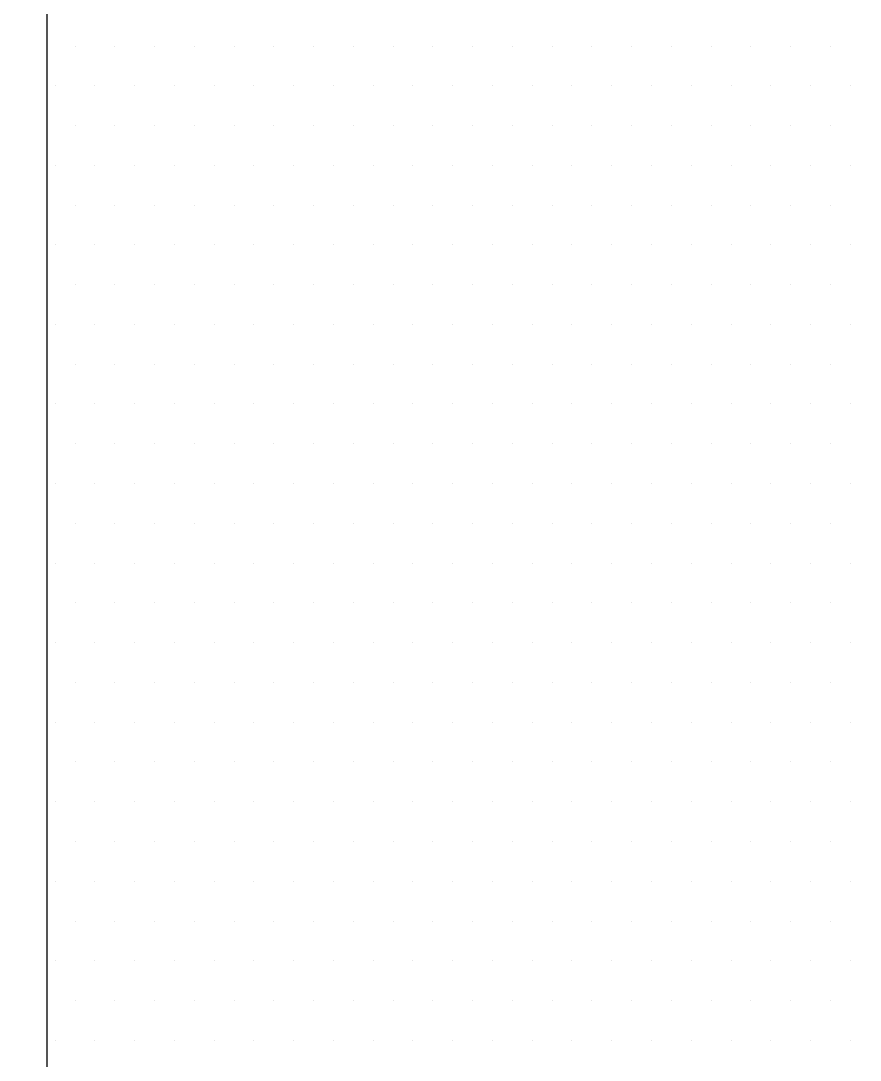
# Model space of a CAD drawing. Extents: x 13898408 to 14113608, y -853943 to -68012.
# Drawn here: x 14079465.62 to 14079471.56, y -848701.67 to -848694.32 of the extents above; entities that cross this region are included whole.
import ezdxf

# ---------------------------------------------------------------- set-up
doc = ezdxf.new("R2010")
doc.units = 0
doc.header["$LTSCALE"] = 1000
doc.header["$MEASUREMENT"] = 0
doc.layers.add('PUB_DIM', color=3, linetype='Continuous')

# ---------------------------------------------------------------- blocks, each defined once
blk = doc.blocks.new('*X38')
at = {"color": 0}
for p, q in [((-65.96875, 1314.8125), (-65.96875, 1314.8125)), ((-65.90625, 1314.8125), (-65.90625, 1314.8125)), ((-65.84375, 1314.8125), (-65.84375, 1314.8125)), ((-65.78125, 1314.8125), (-65.78125, 1314.8125)), ((-65.71875, 1314.8125), (-65.71875, 1314.8125)), ((-65.65625, 1314.8125), (-65.65625, 1314.8125)), ((-65.59375, 1314.8125), (-65.59375, 1314.8125)), ((-65.53125, 1314.8125), (-65.53125, 1314.8125)), ((-65.46875, 1314.8125), (-65.46875, 1314.8125)), ((-65.40625, 1314.8125), (-65.40625, 1314.8125)), ((-65.34375, 1314.8125), (-65.34375, 1314.8125)), ((-65.28125, 1314.8125), (-65.28125, 1314.8125)), ((-65.21875, 1314.8125), (-65.21875, 1314.8125)), ((-65.15625, 1314.8125), (-65.15625, 1314.8125)), ((-65.09375, 1314.8125), (-65.09375, 1314.8125)), ((-65.03125, 1314.8125), (-65.03125, 1314.8125)), ((-64.96875, 1314.8125), (-64.96875, 1314.8125)), ((-64.90625, 1314.8125), (-64.90625, 1314.8125)), ((-64.84375, 1314.8125), (-64.84375, 1314.8125)), ((-64.78125, 1314.8125), (-64.78125, 1314.8125)), ((-66, 1314.75), (-66, 1314.75)), ((-65.9375, 1314.75), (-65.9375, 1314.75)), ((-65.875, 1314.75), (-65.875, 1314.75)), ((-65.8125, 1314.75), (-65.8125, 1314.75)), ((-65.75, 1314.75), (-65.75, 1314.75)), ((-65.6875, 1314.75), (-65.6875, 1314.75)), ((-65.625, 1314.75), (-65.625, 1314.75)), ((-65.5625, 1314.75), (-65.5625, 1314.75)), ((-65.5, 1314.75), (-65.5, 1314.75)), ((-65.4375, 1314.75), (-65.4375, 1314.75)), ((-65.375, 1314.75), (-65.375, 1314.75)), ((-65.3125, 1314.75), (-65.3125, 1314.75)), ((-65.25, 1314.75), (-65.25, 1314.75)), ((-65.1875, 1314.75), (-65.1875, 1314.75)), ((-65.125, 1314.75), (-65.125, 1314.75)), ((-65.0625, 1314.75), (-65.0625, 1314.75)), ((-65, 1314.75), (-65, 1314.75)), ((-64.9375, 1314.75), (-64.9375, 1314.75)), ((-64.875, 1314.75), (-64.875, 1314.75)), ((-64.8125, 1314.75), (-64.8125, 1314.75)), ((-64.75, 1314.75), (-64.75, 1314.75)), ((-65.96875, 1314.6875), (-65.96875, 1314.6875)), ((-65.90625, 1314.6875), (-65.90625, 1314.6875)), ((-65.84375, 1314.6875), (-65.84375, 1314.6875)), ((-65.78125, 1314.6875), (-65.78125, 1314.6875)), ((-65.71875, 1314.6875), (-65.71875, 1314.6875)), ((-65.65625, 1314.6875), (-65.65625, 1314.6875)), ((-65.59375, 1314.6875), (-65.59375, 1314.6875)), ((-65.53125, 1314.6875), (-65.53125, 1314.6875)), ((-65.46875, 1314.6875), (-65.46875, 1314.6875)), ((-65.40625, 1314.6875), (-65.40625, 1314.6875)), ((-65.34375, 1314.6875), (-65.34375, 1314.6875)), ((-65.28125, 1314.6875), (-65.28125, 1314.6875)), ((-65.21875, 1314.6875), (-65.21875, 1314.6875)), ((-65.15625, 1314.6875), (-65.15625, 1314.6875)), ((-65.09375, 1314.6875), (-65.09375, 1314.6875)), ((-65.03125, 1314.6875), (-65.03125, 1314.6875)), ((-64.96875, 1314.6875), (-64.96875, 1314.6875)), ((-64.90625, 1314.6875), (-64.90625, 1314.6875)), ((-64.84375, 1314.6875), (-64.84375, 1314.6875)), ((-64.78125, 1314.6875), (-64.78125, 1314.6875)), ((-66, 1314.625), (-66, 1314.625)), ((-65.9375, 1314.625), (-65.9375, 1314.625)), ((-65.875, 1314.625), (-65.875, 1314.625)), ((-65.8125, 1314.625), (-65.8125, 1314.625)), ((-65.75, 1314.625), (-65.75, 1314.625)), ((-65.6875, 1314.625), (-65.6875, 1314.625)), ((-65.625, 1314.625), (-65.625, 1314.625)), ((-65.5625, 1314.625), (-65.5625, 1314.625)), ((-65.5, 1314.625), (-65.5, 1314.625)), ((-65.4375, 1314.625), (-65.4375, 1314.625)), ((-65.375, 1314.625), (-65.375, 1314.625)), ((-65.3125, 1314.625), (-65.3125, 1314.625)), ((-65.25, 1314.625), (-65.25, 1314.625)), ((-65.1875, 1314.625), (-65.1875, 1314.625)), ((-65.125, 1314.625), (-65.125, 1314.625)), ((-65.0625, 1314.625), (-65.0625, 1314.625)), ((-65, 1314.625), (-65, 1314.625)), ((-64.9375, 1314.625), (-64.9375, 1314.625)), ((-64.875, 1314.625), (-64.875, 1314.625)), ((-64.8125, 1314.625), (-64.8125, 1314.625)), ((-64.75, 1314.625), (-64.75, 1314.625)), ((-65.96875, 1314.5625), (-65.96875, 1314.5625)), ((-65.90625, 1314.5625), (-65.90625, 1314.5625)), ((-65.84375, 1314.5625), (-65.84375, 1314.5625)), ((-65.78125, 1314.5625), (-65.78125, 1314.5625)), ((-65.71875, 1314.5625), (-65.71875, 1314.5625)), ((-65.65625, 1314.5625), (-65.65625, 1314.5625)), ((-65.59375, 1314.5625), (-65.59375, 1314.5625)), ((-65.53125, 1314.5625), (-65.53125, 1314.5625)), ((-65.46875, 1314.5625), (-65.46875, 1314.5625)), ((-65.40625, 1314.5625), (-65.40625, 1314.5625)), ((-65.34375, 1314.5625), (-65.34375, 1314.5625)), ((-65.28125, 1314.5625), (-65.28125, 1314.5625)), ((-65.21875, 1314.5625), (-65.21875, 1314.5625)), ((-65.15625, 1314.5625), (-65.15625, 1314.5625)), ((-65.09375, 1314.5625), (-65.09375, 1314.5625)), ((-65.03125, 1314.5625), (-65.03125, 1314.5625)), ((-64.96875, 1314.5625), (-64.96875, 1314.5625)), ((-64.90625, 1314.5625), (-64.90625, 1314.5625)), ((-64.84375, 1314.5625), (-64.84375, 1314.5625)), ((-64.78125, 1314.5625), (-64.78125, 1314.5625)), ((-66, 1314.5), (-66, 1314.5)), ((-65.9375, 1314.5), (-65.9375, 1314.5)), ((-65.875, 1314.5), (-65.875, 1314.5)), ((-65.8125, 1314.5), (-65.8125, 1314.5)), ((-65.75, 1314.5), (-65.75, 1314.5)), ((-65.6875, 1314.5), (-65.6875, 1314.5)), ((-65.625, 1314.5), (-65.625, 1314.5)), ((-65.5625, 1314.5), (-65.5625, 1314.5)), ((-65.5, 1314.5), (-65.5, 1314.5)), ((-65.4375, 1314.5), (-65.4375, 1314.5)), ((-65.375, 1314.5), (-65.375, 1314.5)), ((-65.3125, 1314.5), (-65.3125, 1314.5)), ((-65.25, 1314.5), (-65.25, 1314.5)), ((-65.1875, 1314.5), (-65.1875, 1314.5)), ((-65.125, 1314.5), (-65.125, 1314.5)), ((-65.0625, 1314.5), (-65.0625, 1314.5)), ((-65, 1314.5), (-65, 1314.5)), ((-64.9375, 1314.5), (-64.9375, 1314.5)), ((-64.875, 1314.5), (-64.875, 1314.5)), ((-64.8125, 1314.5), (-64.8125, 1314.5)), ((-64.75, 1314.5), (-64.75, 1314.5)), ((-65.96875, 1314.4375), (-65.96875, 1314.4375)), ((-65.90625, 1314.4375), (-65.90625, 1314.4375)), ((-65.84375, 1314.4375), (-65.84375, 1314.4375)), ((-65.78125, 1314.4375), (-65.78125, 1314.4375)), ((-65.71875, 1314.4375), (-65.71875, 1314.4375)), ((-65.65625, 1314.4375), (-65.65625, 1314.4375)), ((-65.59375, 1314.4375), (-65.59375, 1314.4375)), ((-65.53125, 1314.4375), (-65.53125, 1314.4375)), ((-65.46875, 1314.4375), (-65.46875, 1314.4375)), ((-65.40625, 1314.4375), (-65.40625, 1314.4375)), ((-65.34375, 1314.4375), (-65.34375, 1314.4375)), ((-65.28125, 1314.4375), (-65.28125, 1314.4375)), ((-65.21875, 1314.4375), (-65.21875, 1314.4375)), ((-65.15625, 1314.4375), (-65.15625, 1314.4375)), ((-65.09375, 1314.4375), (-65.09375, 1314.4375)), ((-65.03125, 1314.4375), (-65.03125, 1314.4375)), ((-64.96875, 1314.4375), (-64.96875, 1314.4375)), ((-64.90625, 1314.4375), (-64.90625, 1314.4375)), ((-64.84375, 1314.4375), (-64.84375, 1314.4375)), ((-64.78125, 1314.4375), (-64.78125, 1314.4375)), ((-66, 1314.375), (-66, 1314.375)), ((-65.9375, 1314.375), (-65.9375, 1314.375)), ((-65.875, 1314.375), (-65.875, 1314.375)), ((-65.8125, 1314.375), (-65.8125, 1314.375)), ((-65.75, 1314.375), (-65.75, 1314.375)), ((-65.6875, 1314.375), (-65.6875, 1314.375)), ((-65.625, 1314.375), (-65.625, 1314.375)), ((-65.5625, 1314.375), (-65.5625, 1314.375)), ((-65.5, 1314.375), (-65.5, 1314.375)), ((-65.4375, 1314.375), (-65.4375, 1314.375)), ((-65.375, 1314.375), (-65.375, 1314.375)), ((-65.3125, 1314.375), (-65.3125, 1314.375)), ((-65.25, 1314.375), (-65.25, 1314.375)), ((-65.1875, 1314.375), (-65.1875, 1314.375)), ((-65.125, 1314.375), (-65.125, 1314.375)), ((-65.0625, 1314.375), (-65.0625, 1314.375)), ((-65, 1314.375), (-65, 1314.375)), ((-64.9375, 1314.375), (-64.9375, 1314.375)), ((-64.875, 1314.375), (-64.875, 1314.375)), ((-64.8125, 1314.375), (-64.8125, 1314.375)), ((-64.75, 1314.375), (-64.75, 1314.375)), ((-65.96875, 1314.3125), (-65.96875, 1314.3125)), ((-65.90625, 1314.3125), (-65.90625, 1314.3125)), ((-65.84375, 1314.3125), (-65.84375, 1314.3125)), ((-65.78125, 1314.3125), (-65.78125, 1314.3125)), ((-65.71875, 1314.3125), (-65.71875, 1314.3125)), ((-65.65625, 1314.3125), (-65.65625, 1314.3125)), ((-65.59375, 1314.3125), (-65.59375, 1314.3125)), ((-65.53125, 1314.3125), (-65.53125, 1314.3125)), ((-65.46875, 1314.3125), (-65.46875, 1314.3125)), ((-65.40625, 1314.3125), (-65.40625, 1314.3125)), ((-65.34375, 1314.3125), (-65.34375, 1314.3125)), ((-65.28125, 1314.3125), (-65.28125, 1314.3125)), ((-65.21875, 1314.3125), (-65.21875, 1314.3125)), ((-65.15625, 1314.3125), (-65.15625, 1314.3125)), ((-65.09375, 1314.3125), (-65.09375, 1314.3125)), ((-65.03125, 1314.3125), (-65.03125, 1314.3125)), ((-64.96875, 1314.3125), (-64.96875, 1314.3125)), ((-64.90625, 1314.3125), (-64.90625, 1314.3125)), ((-64.84375, 1314.3125), (-64.84375, 1314.3125)), ((-64.78125, 1314.3125), (-64.78125, 1314.3125)), ((-66, 1314.25), (-66, 1314.25)), ((-65.9375, 1314.25), (-65.9375, 1314.25)), ((-65.875, 1314.25), (-65.875, 1314.25)), ((-65.8125, 1314.25), (-65.8125, 1314.25)), ((-65.75, 1314.25), (-65.75, 1314.25)), ((-65.6875, 1314.25), (-65.6875, 1314.25)), ((-65.625, 1314.25), (-65.625, 1314.25)), ((-65.5625, 1314.25), (-65.5625, 1314.25)), ((-65.5, 1314.25), (-65.5, 1314.25)), ((-65.4375, 1314.25), (-65.4375, 1314.25)), ((-65.375, 1314.25), (-65.375, 1314.25)), ((-65.3125, 1314.25), (-65.3125, 1314.25)), ((-65.25, 1314.25), (-65.25, 1314.25)), ((-65.1875, 1314.25), (-65.1875, 1314.25)), ((-65.125, 1314.25), (-65.125, 1314.25)), ((-65.0625, 1314.25), (-65.0625, 1314.25)), ((-65, 1314.25), (-65, 1314.25)), ((-64.9375, 1314.25), (-64.9375, 1314.25)), ((-64.875, 1314.25), (-64.875, 1314.25)), ((-64.8125, 1314.25), (-64.8125, 1314.25)), ((-64.75, 1314.25), (-64.75, 1314.25)), ((-65.96875, 1314.1875), (-65.96875, 1314.1875)), ((-65.90625, 1314.1875), (-65.90625, 1314.1875)), ((-65.84375, 1314.1875), (-65.84375, 1314.1875)), ((-65.78125, 1314.1875), (-65.78125, 1314.1875)), ((-65.71875, 1314.1875), (-65.71875, 1314.1875)), ((-65.65625, 1314.1875), (-65.65625, 1314.1875)), ((-65.59375, 1314.1875), (-65.59375, 1314.1875)), ((-65.53125, 1314.1875), (-65.53125, 1314.1875)), ((-65.46875, 1314.1875), (-65.46875, 1314.1875)), ((-65.40625, 1314.1875), (-65.40625, 1314.1875)), ((-65.34375, 1314.1875), (-65.34375, 1314.1875)), ((-65.28125, 1314.1875), (-65.28125, 1314.1875)), ((-65.21875, 1314.1875), (-65.21875, 1314.1875)), ((-65.15625, 1314.1875), (-65.15625, 1314.1875)), ((-65.09375, 1314.1875), (-65.09375, 1314.1875)), ((-65.03125, 1314.1875), (-65.03125, 1314.1875)), ((-64.96875, 1314.1875), (-64.96875, 1314.1875)), ((-64.90625, 1314.1875), (-64.90625, 1314.1875)), ((-64.84375, 1314.1875), (-64.84375, 1314.1875)), ((-64.78125, 1314.1875), (-64.78125, 1314.1875)), ((-66, 1314.125), (-66, 1314.125)), ((-65.9375, 1314.125), (-65.9375, 1314.125)), ((-65.875, 1314.125), (-65.875, 1314.125)), ((-65.8125, 1314.125), (-65.8125, 1314.125)), ((-65.75, 1314.125), (-65.75, 1314.125)), ((-65.6875, 1314.125), (-65.6875, 1314.125)), ((-65.625, 1314.125), (-65.625, 1314.125)), ((-65.5625, 1314.125), (-65.5625, 1314.125)), ((-65.5, 1314.125), (-65.5, 1314.125)), ((-65.4375, 1314.125), (-65.4375, 1314.125)), ((-65.375, 1314.125), (-65.375, 1314.125)), ((-65.3125, 1314.125), (-65.3125, 1314.125)), ((-65.25, 1314.125), (-65.25, 1314.125)), ((-65.1875, 1314.125), (-65.1875, 1314.125)), ((-65.125, 1314.125), (-65.125, 1314.125)), ((-65.0625, 1314.125), (-65.0625, 1314.125)), ((-65, 1314.125), (-65, 1314.125)), ((-64.9375, 1314.125), (-64.9375, 1314.125)), ((-64.875, 1314.125), (-64.875, 1314.125)), ((-64.8125, 1314.125), (-64.8125, 1314.125)), ((-64.75, 1314.125), (-64.75, 1314.125)), ((-65.96875, 1314.0625), (-65.96875, 1314.0625)), ((-65.90625, 1314.0625), (-65.90625, 1314.0625)), ((-65.84375, 1314.0625), (-65.84375, 1314.0625)), ((-65.78125, 1314.0625), (-65.78125, 1314.0625)), ((-65.71875, 1314.0625), (-65.71875, 1314.0625)), ((-65.65625, 1314.0625), (-65.65625, 1314.0625)), ((-65.59375, 1314.0625), (-65.59375, 1314.0625)), ((-65.53125, 1314.0625), (-65.53125, 1314.0625)), ((-65.46875, 1314.0625), (-65.46875, 1314.0625)), ((-65.40625, 1314.0625), (-65.40625, 1314.0625)), ((-65.34375, 1314.0625), (-65.34375, 1314.0625)), ((-65.28125, 1314.0625), (-65.28125, 1314.0625)), ((-65.21875, 1314.0625), (-65.21875, 1314.0625)), ((-65.15625, 1314.0625), (-65.15625, 1314.0625)), ((-65.09375, 1314.0625), (-65.09375, 1314.0625)), ((-65.03125, 1314.0625), (-65.03125, 1314.0625)), ((-64.96875, 1314.0625), (-64.96875, 1314.0625)), ((-64.90625, 1314.0625), (-64.90625, 1314.0625)), ((-64.84375, 1314.0625), (-64.84375, 1314.0625)), ((-64.78125, 1314.0625), (-64.78125, 1314.0625)), ((-66, 1314), (-66, 1314)), ((-65.9375, 1314), (-65.9375, 1314)), ((-65.875, 1314), (-65.875, 1314)), ((-65.8125, 1314), (-65.8125, 1314)), ((-65.75, 1314), (-65.75, 1314)), ((-65.6875, 1314), (-65.6875, 1314)), ((-65.625, 1314), (-65.625, 1314)), ((-65.5625, 1314), (-65.5625, 1314)), ((-65.5, 1314), (-65.5, 1314)), ((-65.4375, 1314), (-65.4375, 1314)), ((-65.375, 1314), (-65.375, 1314)), ((-65.3125, 1314), (-65.3125, 1314)), ((-65.25, 1314), (-65.25, 1314)), ((-65.1875, 1314), (-65.1875, 1314)), ((-65.125, 1314), (-65.125, 1314)), ((-65.0625, 1314), (-65.0625, 1314)), ((-65, 1314), (-65, 1314)), ((-64.9375, 1314), (-64.9375, 1314)), ((-64.875, 1314), (-64.875, 1314)), ((-64.8125, 1314), (-64.8125, 1314)), ((-64.75, 1314), (-64.75, 1314)), ((-65.96875, 1313.9375), (-65.96875, 1313.9375)), ((-65.90625, 1313.9375), (-65.90625, 1313.9375)), ((-65.84375, 1313.9375), (-65.84375, 1313.9375)), ((-65.78125, 1313.9375), (-65.78125, 1313.9375)), ((-65.71875, 1313.9375), (-65.71875, 1313.9375)), ((-65.65625, 1313.9375), (-65.65625, 1313.9375)), ((-65.59375, 1313.9375), (-65.59375, 1313.9375)), ((-65.53125, 1313.9375), (-65.53125, 1313.9375)), ((-65.46875, 1313.9375), (-65.46875, 1313.9375)), ((-65.40625, 1313.9375), (-65.40625, 1313.9375)), ((-65.34375, 1313.9375), (-65.34375, 1313.9375)), ((-65.28125, 1313.9375), (-65.28125, 1313.9375)), ((-65.21875, 1313.9375), (-65.21875, 1313.9375)), ((-65.15625, 1313.9375), (-65.15625, 1313.9375)), ((-65.09375, 1313.9375), (-65.09375, 1313.9375)), ((-65.03125, 1313.9375), (-65.03125, 1313.9375)), ((-64.96875, 1313.9375), (-64.96875, 1313.9375)), ((-64.90625, 1313.9375), (-64.90625, 1313.9375)), ((-64.84375, 1313.9375), (-64.84375, 1313.9375)), ((-64.78125, 1313.9375), (-64.78125, 1313.9375)), ((-66, 1313.875), (-66, 1313.875)), ((-65.9375, 1313.875), (-65.9375, 1313.875)), ((-65.875, 1313.875), (-65.875, 1313.875)), ((-65.8125, 1313.875), (-65.8125, 1313.875)), ((-65.75, 1313.875), (-65.75, 1313.875)), ((-65.6875, 1313.875), (-65.6875, 1313.875)), ((-65.625, 1313.875), (-65.625, 1313.875)), ((-65.5625, 1313.875), (-65.5625, 1313.875)), ((-65.5, 1313.875), (-65.5, 1313.875)), ((-65.4375, 1313.875), (-65.4375, 1313.875)), ((-65.375, 1313.875), (-65.375, 1313.875)), ((-65.3125, 1313.875), (-65.3125, 1313.875)), ((-65.25, 1313.875), (-65.25, 1313.875)), ((-65.1875, 1313.875), (-65.1875, 1313.875)), ((-65.125, 1313.875), (-65.125, 1313.875)), ((-65.0625, 1313.875), (-65.0625, 1313.875)), ((-65, 1313.875), (-65, 1313.875)), ((-64.9375, 1313.875), (-64.9375, 1313.875)), ((-64.875, 1313.875), (-64.875, 1313.875)), ((-64.8125, 1313.875), (-64.8125, 1313.875)), ((-64.75, 1313.875), (-64.75, 1313.875)), ((-65.96875, 1313.8125), (-65.96875, 1313.8125)), ((-65.90625, 1313.8125), (-65.90625, 1313.8125)), ((-65.84375, 1313.8125), (-65.84375, 1313.8125)), ((-65.78125, 1313.8125), (-65.78125, 1313.8125)), ((-65.71875, 1313.8125), (-65.71875, 1313.8125)), ((-65.65625, 1313.8125), (-65.65625, 1313.8125)), ((-65.59375, 1313.8125), (-65.59375, 1313.8125)), ((-65.53125, 1313.8125), (-65.53125, 1313.8125)), ((-65.46875, 1313.8125), (-65.46875, 1313.8125)), ((-65.40625, 1313.8125), (-65.40625, 1313.8125)), ((-65.34375, 1313.8125), (-65.34375, 1313.8125)), ((-65.28125, 1313.8125), (-65.28125, 1313.8125)), ((-65.21875, 1313.8125), (-65.21875, 1313.8125)), ((-65.15625, 1313.8125), (-65.15625, 1313.8125)), ((-65.09375, 1313.8125), (-65.09375, 1313.8125)), ((-65.03125, 1313.8125), (-65.03125, 1313.8125)), ((-64.96875, 1313.8125), (-64.96875, 1313.8125)), ((-64.90625, 1313.8125), (-64.90625, 1313.8125)), ((-64.84375, 1313.8125), (-64.84375, 1313.8125)), ((-64.78125, 1313.8125), (-64.78125, 1313.8125)), ((-66, 1313.75), (-66, 1313.75)), ((-65.9375, 1313.75), (-65.9375, 1313.75)), ((-65.875, 1313.75), (-65.875, 1313.75)), ((-65.8125, 1313.75), (-65.8125, 1313.75)), ((-65.75, 1313.75), (-65.75, 1313.75)), ((-65.6875, 1313.75), (-65.6875, 1313.75)), ((-65.625, 1313.75), (-65.625, 1313.75)), ((-65.5625, 1313.75), (-65.5625, 1313.75)), ((-65.5, 1313.75), (-65.5, 1313.75)), ((-65.4375, 1313.75), (-65.4375, 1313.75)), ((-65.375, 1313.75), (-65.375, 1313.75)), ((-65.3125, 1313.75), (-65.3125, 1313.75)), ((-65.25, 1313.75), (-65.25, 1313.75)), ((-65.1875, 1313.75), (-65.1875, 1313.75)), ((-65.125, 1313.75), (-65.125, 1313.75)), ((-65.0625, 1313.75), (-65.0625, 1313.75)), ((-65, 1313.75), (-65, 1313.75)), ((-64.9375, 1313.75), (-64.9375, 1313.75)), ((-64.875, 1313.75), (-64.875, 1313.75)), ((-64.8125, 1313.75), (-64.8125, 1313.75)), ((-64.75, 1313.75), (-64.75, 1313.75)), ((-65.96875, 1313.6875), (-65.96875, 1313.6875)), ((-65.90625, 1313.6875), (-65.90625, 1313.6875)), ((-65.84375, 1313.6875), (-65.84375, 1313.6875)), ((-65.78125, 1313.6875), (-65.78125, 1313.6875)), ((-65.71875, 1313.6875), (-65.71875, 1313.6875)), ((-65.65625, 1313.6875), (-65.65625, 1313.6875)), ((-65.59375, 1313.6875), (-65.59375, 1313.6875)), ((-65.53125, 1313.6875), (-65.53125, 1313.6875)), ((-65.46875, 1313.6875), (-65.46875, 1313.6875)), ((-65.40625, 1313.6875), (-65.40625, 1313.6875)), ((-65.34375, 1313.6875), (-65.34375, 1313.6875)), ((-65.28125, 1313.6875), (-65.28125, 1313.6875)), ((-65.21875, 1313.6875), (-65.21875, 1313.6875)), ((-65.15625, 1313.6875), (-65.15625, 1313.6875)), ((-65.09375, 1313.6875), (-65.09375, 1313.6875)), ((-65.03125, 1313.6875), (-65.03125, 1313.6875)), ((-64.96875, 1313.6875), (-64.96875, 1313.6875)), ((-64.90625, 1313.6875), (-64.90625, 1313.6875)), ((-64.84375, 1313.6875), (-64.84375, 1313.6875)), ((-64.78125, 1313.6875), (-64.78125, 1313.6875)), ((-66, 1313.625), (-66, 1313.625)), ((-65.9375, 1313.625), (-65.9375, 1313.625)), ((-65.875, 1313.625), (-65.875, 1313.625)), ((-65.8125, 1313.625), (-65.8125, 1313.625)), ((-65.75, 1313.625), (-65.75, 1313.625)), ((-65.6875, 1313.625), (-65.6875, 1313.625)), ((-65.625, 1313.625), (-65.625, 1313.625)), ((-65.5625, 1313.625), (-65.5625, 1313.625)), ((-65.5, 1313.625), (-65.5, 1313.625)), ((-65.4375, 1313.625), (-65.4375, 1313.625)), ((-65.375, 1313.625), (-65.375, 1313.625)), ((-65.3125, 1313.625), (-65.3125, 1313.625)), ((-65.25, 1313.625), (-65.25, 1313.625)), ((-65.1875, 1313.625), (-65.1875, 1313.625)), ((-65.125, 1313.625), (-65.125, 1313.625)), ((-65.0625, 1313.625), (-65.0625, 1313.625)), ((-65, 1313.625), (-65, 1313.625)), ((-64.9375, 1313.625), (-64.9375, 1313.625)), ((-64.875, 1313.625), (-64.875, 1313.625)), ((-64.8125, 1313.625), (-64.8125, 1313.625)), ((-64.75, 1313.625), (-64.75, 1313.625)), ((-65.96875, 1313.5625), (-65.96875, 1313.5625)), ((-65.90625, 1313.5625), (-65.90625, 1313.5625)), ((-65.84375, 1313.5625), (-65.84375, 1313.5625)), ((-65.78125, 1313.5625), (-65.78125, 1313.5625)), ((-65.71875, 1313.5625), (-65.71875, 1313.5625)), ((-65.65625, 1313.5625), (-65.65625, 1313.5625)), ((-65.59375, 1313.5625), (-65.59375, 1313.5625)), ((-65.53125, 1313.5625), (-65.53125, 1313.5625)), ((-65.46875, 1313.5625), (-65.46875, 1313.5625)), ((-65.40625, 1313.5625), (-65.40625, 1313.5625)), ((-65.34375, 1313.5625), (-65.34375, 1313.5625)), ((-65.28125, 1313.5625), (-65.28125, 1313.5625)), ((-65.21875, 1313.5625), (-65.21875, 1313.5625)), ((-65.15625, 1313.5625), (-65.15625, 1313.5625)), ((-65.09375, 1313.5625), (-65.09375, 1313.5625)), ((-65.03125, 1313.5625), (-65.03125, 1313.5625)), ((-64.96875, 1313.5625), (-64.96875, 1313.5625)), ((-64.90625, 1313.5625), (-64.90625, 1313.5625)), ((-64.84375, 1313.5625), (-64.84375, 1313.5625)), ((-64.78125, 1313.5625), (-64.78125, 1313.5625)), ((-66, 1313.5), (-66, 1313.5)), ((-65.9375, 1313.5), (-65.9375, 1313.5)), ((-65.875, 1313.5), (-65.875, 1313.5)), ((-65.8125, 1313.5), (-65.8125, 1313.5)), ((-65.75, 1313.5), (-65.75, 1313.5)), ((-65.6875, 1313.5), (-65.6875, 1313.5)), ((-65.625, 1313.5), (-65.625, 1313.5)), ((-65.5625, 1313.5), (-65.5625, 1313.5)), ((-65.5, 1313.5), (-65.5, 1313.5)), ((-65.4375, 1313.5), (-65.4375, 1313.5)), ((-65.375, 1313.5), (-65.375, 1313.5)), ((-65.3125, 1313.5), (-65.3125, 1313.5)), ((-65.25, 1313.5), (-65.25, 1313.5)), ((-65.1875, 1313.5), (-65.1875, 1313.5)), ((-65.125, 1313.5), (-65.125, 1313.5)), ((-65.0625, 1313.5), (-65.0625, 1313.5)), ((-65, 1313.5), (-65, 1313.5)), ((-64.9375, 1313.5), (-64.9375, 1313.5)), ((-64.875, 1313.5), (-64.875, 1313.5)), ((-64.8125, 1313.5), (-64.8125, 1313.5)), ((-64.75, 1313.5), (-64.75, 1313.5)), ((-65.96875, 1313.4375), (-65.96875, 1313.4375)), ((-65.90625, 1313.4375), (-65.90625, 1313.4375)), ((-65.84375, 1313.4375), (-65.84375, 1313.4375)), ((-65.78125, 1313.4375), (-65.78125, 1313.4375)), ((-65.71875, 1313.4375), (-65.71875, 1313.4375)), ((-65.65625, 1313.4375), (-65.65625, 1313.4375)), ((-65.59375, 1313.4375), (-65.59375, 1313.4375)), ((-65.53125, 1313.4375), (-65.53125, 1313.4375)), ((-65.46875, 1313.4375), (-65.46875, 1313.4375)), ((-65.40625, 1313.4375), (-65.40625, 1313.4375)), ((-65.34375, 1313.4375), (-65.34375, 1313.4375)), ((-65.28125, 1313.4375), (-65.28125, 1313.4375)), ((-65.21875, 1313.4375), (-65.21875, 1313.4375)), ((-65.15625, 1313.4375), (-65.15625, 1313.4375)), ((-65.09375, 1313.4375), (-65.09375, 1313.4375)), ((-65.03125, 1313.4375), (-65.03125, 1313.4375)), ((-64.96875, 1313.4375), (-64.96875, 1313.4375)), ((-64.90625, 1313.4375), (-64.90625, 1313.4375)), ((-64.84375, 1313.4375), (-64.84375, 1313.4375)), ((-64.78125, 1313.4375), (-64.78125, 1313.4375)), ((-66, 1313.375), (-66, 1313.375)), ((-65.9375, 1313.375), (-65.9375, 1313.375)), ((-65.875, 1313.375), (-65.875, 1313.375)), ((-65.8125, 1313.375), (-65.8125, 1313.375)), ((-65.75, 1313.375), (-65.75, 1313.375)), ((-65.6875, 1313.375), (-65.6875, 1313.375)), ((-65.625, 1313.375), (-65.625, 1313.375)), ((-65.5625, 1313.375), (-65.5625, 1313.375)), ((-65.5, 1313.375), (-65.5, 1313.375)), ((-65.4375, 1313.375), (-65.4375, 1313.375)), ((-65.375, 1313.375), (-65.375, 1313.375)), ((-65.3125, 1313.375), (-65.3125, 1313.375)), ((-65.25, 1313.375), (-65.25, 1313.375)), ((-65.1875, 1313.375), (-65.1875, 1313.375)), ((-65.125, 1313.375), (-65.125, 1313.375)), ((-65.0625, 1313.375), (-65.0625, 1313.375)), ((-65, 1313.375), (-65, 1313.375)), ((-64.9375, 1313.375), (-64.9375, 1313.375)), ((-64.875, 1313.375), (-64.875, 1313.375)), ((-64.8125, 1313.375), (-64.8125, 1313.375)), ((-64.75, 1313.375), (-64.75, 1313.375)), ((-65.96875, 1313.3125), (-65.96875, 1313.3125)), ((-65.90625, 1313.3125), (-65.90625, 1313.3125)), ((-65.84375, 1313.3125), (-65.84375, 1313.3125)), ((-65.78125, 1313.3125), (-65.78125, 1313.3125)), ((-65.71875, 1313.3125), (-65.71875, 1313.3125)), ((-65.65625, 1313.3125), (-65.65625, 1313.3125)), ((-65.59375, 1313.3125), (-65.59375, 1313.3125)), ((-65.53125, 1313.3125), (-65.53125, 1313.3125)), ((-65.46875, 1313.3125), (-65.46875, 1313.3125)), ((-65.40625, 1313.3125), (-65.40625, 1313.3125)), ((-65.34375, 1313.3125), (-65.34375, 1313.3125)), ((-65.28125, 1313.3125), (-65.28125, 1313.3125)), ((-65.21875, 1313.3125), (-65.21875, 1313.3125)), ((-65.15625, 1313.3125), (-65.15625, 1313.3125)), ((-65.09375, 1313.3125), (-65.09375, 1313.3125)), ((-65.03125, 1313.3125), (-65.03125, 1313.3125)), ((-64.96875, 1313.3125), (-64.96875, 1313.3125)), ((-64.90625, 1313.3125), (-64.90625, 1313.3125)), ((-64.84375, 1313.3125), (-64.84375, 1313.3125)), ((-64.78125, 1313.3125), (-64.78125, 1313.3125)), ((-66, 1313.25), (-66, 1313.25)), ((-65.9375, 1313.25), (-65.9375, 1313.25)), ((-65.875, 1313.25), (-65.875, 1313.25)), ((-65.8125, 1313.25), (-65.8125, 1313.25)), ((-65.75, 1313.25), (-65.75, 1313.25)), ((-65.6875, 1313.25), (-65.6875, 1313.25)), ((-65.625, 1313.25), (-65.625, 1313.25)), ((-65.5625, 1313.25), (-65.5625, 1313.25)), ((-65.5, 1313.25), (-65.5, 1313.25)), ((-65.4375, 1313.25), (-65.4375, 1313.25)), ((-65.375, 1313.25), (-65.375, 1313.25)), ((-65.3125, 1313.25), (-65.3125, 1313.25)), ((-65.25, 1313.25), (-65.25, 1313.25)), ((-65.1875, 1313.25), (-65.1875, 1313.25)), ((-65.125, 1313.25), (-65.125, 1313.25)), ((-65.0625, 1313.25), (-65.0625, 1313.25)), ((-65, 1313.25), (-65, 1313.25)), ((-64.9375, 1313.25), (-64.9375, 1313.25)), ((-64.875, 1313.25), (-64.875, 1313.25)), ((-64.8125, 1313.25), (-64.8125, 1313.25)), ((-64.75, 1313.25), (-64.75, 1313.25))]:
    blk.add_line(p, q, dxfattribs=at)
blk = doc.blocks.new('A$C5D7C7B29')
at = {"color": 2}
blk.add_lwpolyline([(8023.345, 7992.249), (8434.969, 8033.372), (8628.379, 7720.186), (9070.84, 7720.186), (9070.84, 9616.991), (8379.701, 9616.991)], dxfattribs=at)
blk.add_arc((9070.84, 8492.946), 54, 270, 0)
at = {"layer": 'PUB_DIM'}
blk.add_lwpolyline([(9111.418, 8442.984, 0, 80, 0), (9308.12, 8216.471, 0, 0, 0)], format="xyseb", dxfattribs=at)
at = {"xscale": 9, "yscale": 9, "zscale": 9}
blk.add_blockref('*X38', (9664.956, -3350.48), dxfattribs=at)

msp = doc.modelspace()

# ---------------------------------------------------------------- block references
at = {"xscale": 0.4999999999999998, "yscale": 0.4999999999999998, "zscale": 0.4999999999999998}
msp.add_blockref('A$C5D7C7B29', (14074930.3843, -852935.9122), dxfattribs=at)

doc.saveas('drawing.dxf')
